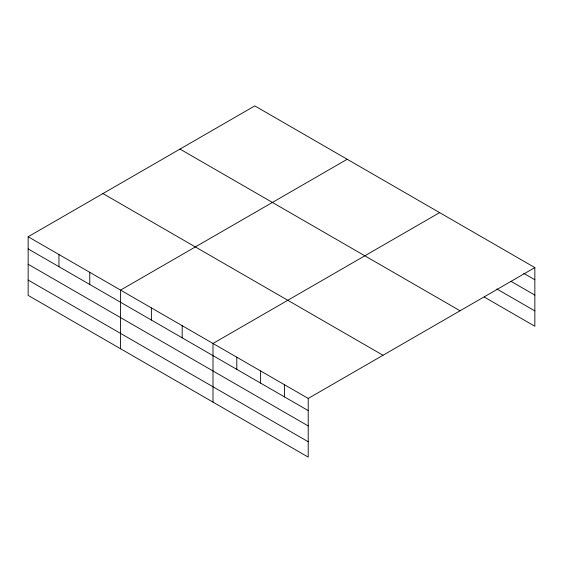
<?xml version="1.0" encoding="UTF-8"?>
<svg xmlns="http://www.w3.org/2000/svg" width="563" height="563" viewBox="0 0 563 563"><rect width="100%" height="100%" fill="white"/><g stroke="black" fill="none" stroke-linecap="round" stroke-linejoin="round"><path stroke-width="0.84" d="M308.214 425.945L308.214 398.442L28.15 236.749L28.15 295.399L308.214 457.1L308.214 425.945L28.15 264.251M484.264 297.046L534.85 326.251L534.85 267.601L254.786 105.9L28.15 236.749M347.202 159.266L120.573 290.107L120.573 348.764M439.626 212.624L212.997 343.465L212.997 402.123M308.214 398.442L534.85 267.601M523.689 273.308L534.85 279.755M511.042 281.352L534.85 295.096M496.911 289.002L534.85 310.91M179.991 149.082L460.062 310.776M102.938 193.566L383.009 355.267M28.15 248.902L308.214 410.596M28.15 280.057L308.214 441.751M284.414 384.698L284.414 396.859M260.606 370.954L260.606 383.114M236.798 357.209L236.798 369.37M182.187 325.681L182.187 337.835M151.377 307.898L151.377 320.051M89.763 272.323L89.763 284.477M58.96 254.532L58.96 266.693"/></g></svg>
